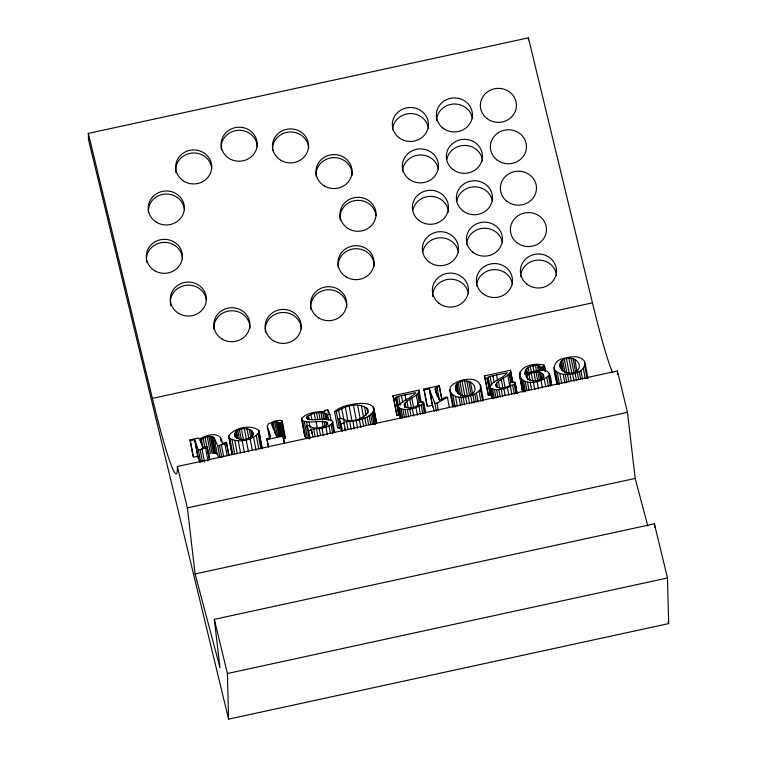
<?xml version="1.0" encoding="UTF-8"?>
<svg xmlns="http://www.w3.org/2000/svg" width="757" height="757" viewBox="0 0 757 757"><rect width="100%" height="100%" fill="white"/><g stroke="black" fill="none" stroke-linecap="round" stroke-linejoin="round"><path stroke-width="1.14" d="M269.634 438.842L267.344 426.768L268.385 423.835L275.33 420.93L280.005 420.362L282.314 421.081L281.907 422.037L279.929 422.822L278.008 422.908L277.204 421.857L276.068 421.8L273.173 422.529L271.914 424.1L272.539 427.393M281.121 422.472L284.235 438.937L285.417 438.019L284.708 437.016M400.226 418.214L398.371 405.866C402.894 399.961 411.231 398.456 415.716 392.609L398.579 396.28L395.674 397.643L398.788 414.107L398.702 414.95L396.895 415.347L392.94 395.769L418.971 390.12L419.132 391.35C416.246 397.567 407.635 398.494 404.238 404.408L405.184 406.821C409.651 409.007 415.716 407.446 419.321 404.314L417.855 403.595L419.094 402.308L422.51 401.825L423.636 402.525L425.51 412.404M491.728 398.343L489.874 385.994C494.397 380.09 502.733 378.595 507.218 372.747L490.082 376.409L487.177 377.781L490.29 394.246L490.205 395.088L488.397 395.476L484.442 375.907L510.473 370.249L510.634 371.488C507.748 377.705 499.137 378.632 495.74 384.547L496.687 386.959C501.153 389.145 507.218 387.584 510.824 384.442L509.357 383.723L510.597 382.436L514.012 381.963L515.139 382.663L517.211 393.631M521.592 384.424L522.576 391.511L519.463 375.056C520.778 364.921 536.533 362.612 544.397 365.404L545.437 370.892M551.56 385.322C550.831 375.586 549.913 368.299 538.956 370.428C534.234 371.157 529.247 372.094 525.415 375.15L524.913 372.501C525.822 366.095 534.376 364.77 539.627 365.716L539.135 366.785L541.028 367.325L543.299 366.785L544.397 365.404M398.702 414.95L395.674 397.643M490.205 395.088L487.177 377.781M423.636 402.525L423.551 403.292C417.135 408.174 405.213 412.253 398.144 407.238M516.917 393.299L515.139 382.663M480.458 389.06C481.849 373.75 455.373 378.689 450.084 387.556C448.854 402.648 475.188 397.879 480.458 389.06L482.739 401.134M554.323 369.019C559.811 379.333 589.078 374.355 584.101 360.729C579.133 354.929 570.494 356.717 564.012 358.335C549.696 361.212 554.417 373.561 557.228 384.386M455.449 387.187C457.455 377.1 476.986 379.626 474.781 390.697C470.92 398.721 455.629 397.151 455.449 387.187L456.282 391.577M559.82 364.524C561.826 354.437 581.357 356.963 579.152 368.034C575.282 376.068 559.991 374.488 559.82 364.524L560.445 367.817M328.585 420.277L327.554 414.789C321.839 410.493 311.335 412.726 306.566 417.429L307.351 418.839C315.224 421.412 324.024 417.362 331.774 420.504L332.654 421.573L334.736 432.54M345.722 430.714L343.508 421.923C353.992 421.214 368.527 420.523 374.024 410.095C373.665 402.904 363.899 403.405 358.686 403.453C350.254 404.295 341.237 405.979 334.537 411.505L337.65 427.97L339.401 428.084L340.943 426.986M311.903 433.591L311.07 429.2C318.337 428.651 327.999 428.765 332.73 422.491L332.654 421.573M228.841 437.565C237.187 443.867 252.97 440.593 259.017 432.19L258.875 430.478C250.605 424.024 234.784 427.516 228.728 435.871L231.954 454.03L228.728 435.871M234.547 433.714C237.84 427.837 249.157 426.551 252.989 432.436L253.141 434.338C249.81 440.11 238.54 441.785 234.727 435.606L234.547 433.714L235.172 437.007M519.463 375.056C523.437 387.442 543.119 382.266 549.374 374.677L549.279 373.248M449.317 407.257L447.453 397.378L445.996 397.009L439.325 400.273L435.067 388.928L437.035 387.177L439.457 386.448L439.174 385.729L423.844 389.06L426.957 405.525M309.641 438.294L305.686 437.224L304.787 436.146L301.636 418.441C307.342 412.158 317.23 411.836 325.245 411.288L324.573 410.426L327.705 409.745L329.891 414.278L331.14 420.864M527.052 375.5L526.087 376.683C529.701 382.701 539.817 381.888 543.573 376.551L543.517 375.018C539.817 369.369 531.518 372.444 527.052 375.5L527.884 379.891M489.647 387.366C496.715 392.391 508.638 388.303 515.053 383.43M200.548 442.457L200.141 440.262C203.898 437.527 209.727 434.925 214.108 437.622L217.751 445.807L220.032 457.881M398.788 414.107L399.781 413.398M334.537 411.505L336.288 411.628C344.974 406.017 359.83 401.229 368.034 409.509L368.299 411.581C363.625 419.861 349.289 423.494 341.189 418.233L339.032 418.706L341.312 430.78M423.844 389.06L424.223 390.016L429.238 388.833L434.934 403.509L436.978 403.065L447.453 397.378M229.002 455.298L226.362 442.334L222.246 443.309C221.678 430.487 206.406 434.537 199.507 439.174L198.571 437.962L189.979 439.836L190.338 440.744L194.634 439.713L198.391 450.008L207.361 447.434L209.642 459.499M217.751 445.807L226.712 443.224M268.29 446.535L266.833 438.852L269.095 438.208L270.751 436.666L267.344 426.768M194.634 439.713L197.747 456.178L193.451 457.209L190.338 440.744M431.348 405.534L427.336 406.481L424.223 390.016M207.361 447.434L207.002 446.545L202.706 447.548L200.141 440.262M284.566 443.772L282.73 435.143L276.636 436.552L271.914 424.1M88.323 133.393L152.375 398.381A117.344 7.816 77.8 0 0 177.365 466.492L187.367 507.9L195.107 573.957L219.975 667.712L214.307 619.349L654.389 523.816L667.485 577.979L668.677 623.607L228.595 719.15L88.484 139.477L88.323 133.393L528.405 37.85L592.457 302.847A117.344 7.816 77.8 0 0 612.697 372.785M152.375 398.381L592.457 302.847M392.94 395.769L393.782 398.882L395.589 398.494M484.442 375.907L485.284 379.02L487.092 378.623M327.554 414.789L329.891 414.278M309.206 439.145L306.717 425.973L308.884 425.51C313.937 430.023 322.879 427.828 327.772 424.157L327.223 422.321C319.255 419.87 310.417 423.901 302.573 420.76L301.674 419.681M266.833 438.852L267.117 439.562L283.109 436.089M306.717 425.973L308.61 430.742L311.676 430.08L312.925 436.666M339.032 418.706L341.029 423.731L344.274 423.031M177.365 466.492L617.438 370.958L627.449 412.357L635.18 478.424L647.765 525.86M187.367 507.9L627.449 412.357M195.107 573.957L635.18 478.424M228.595 719.15L227.403 673.522L667.485 577.979M218.991 457.55L217.221 454.086L215.688 453.178L212.017 453.074L208.904 436.609M311.07 429.2L311.676 430.08M429.238 388.833L432.351 405.298L434.527 411.212M197.747 456.178L199.914 462.376M668.119 621.317L668.677 623.607M214.307 619.349L227.403 673.522M584.943 362.253L588 378.547M584.726 364.022L585.133 366.218M584.83 366.397L587.11 378.472M583.354 368.536L585.227 378.415M580.856 370.533L582.512 379.314M579.2 371.46L580.657 379.143M577.269 372.283L578.726 379.967M574.762 359.31L577.042 371.384M573.096 358.591L575.585 371.763M575.046 373.012L576.503 380.695M571.157 358.241L573.853 372.51M572.547 373.636L574.005 381.32M568.942 358.25L571.847 373.617M569.917 374.128L571.157 380.714M566.463 358.638L569.368 374.005M567.485 374.412L568.942 382.096M564.334 359.234L567.031 373.504M562.631 359.991L565.119 373.163M565.261 374.497L566.719 382.181M561.344 360.928L563.217 370.807M563.246 374.384L564.902 383.165M560.492 362.026L562.158 370.807M559.839 373.703L561.713 383.581M557.275 372.501L559.555 384.575M555.458 370.902L557.956 384.064M553.973 367.013L557.086 383.477M549.374 374.677L551.446 385.654M549.128 375.415L549.544 377.611M548.541 376.163L550.405 386.042M546.828 377.648L548.484 386.43M544.406 365.877L545.447 371.365M543.867 364.836L545.097 371.838M543.299 366.785L543.923 370.078M542.211 367.126L542.835 370.419M543.517 375.018L543.933 377.213M544.264 379.039L545.721 386.723M542.466 373.523L543.289 377.913M541.028 367.325L541.652 370.618M540.12 367.277L540.735 370.57M540.63 372.368L541.88 378.954M539.448 367.079L540.072 370.372M539.164 366.293L539.996 370.684M538.747 365.394L539.788 370.883M539.363 372.018L540.82 379.702M540.981 380.307L542.428 387.991M537.366 365.281L538.407 370.769M537.82 371.905L539.486 380.686M535.464 365.432L536.505 370.921M536.003 372.028L537.669 380.809M537.073 381.329L538.53 389.013M533.032 365.877L534.272 372.463M533.922 372.387L535.577 381.168M533.382 382.001L534.839 389.675M530.316 366.615L531.556 373.192M531.282 373.154L532.739 380.837M528.178 367.514L529.427 374.1M528.906 374.251L530.155 380.837M530.184 382.276L531.641 389.959M526.626 368.593L527.667 374.072M525.651 369.832L526.692 375.321M527.478 382.171L528.935 389.855M524.913 372.501L525.33 374.696M525.263 381.689L526.929 390.47M523.456 380.866L525.528 391.833M521.952 379.749L524.232 391.823M520.021 371.848L520.438 374.043M520.759 378.349L523.248 391.52M519.51 373.447L520.343 377.838M520.759 380.033L521.176 382.228M519.879 376.664L522.784 392.031M515.167 384.424L516.832 393.205M514.258 384.386L515.914 393.157M510.473 370.249L512.754 382.323M510.634 371.488L512.716 382.465M512.688 385.455L514.353 394.236M510.152 372.728L512.016 382.607M509.111 373.939L510.776 382.72M510.417 386.553L511.874 394.236M509.395 383.326L509.811 385.521M507.767 375.103L509.839 386.079M507.427 387.631L508.884 395.315M503.339 378.112L505.212 387.991M503.831 388.549L505.08 395.135M501.257 379.437L502.913 388.218M501.21 389.051L502.667 396.734M498.437 381.433L499.894 389.117M496.535 374.952L497.576 380.44M498.778 389.391L500.226 397.075M496.649 383.118L497.472 387.508M495.74 384.547L496.157 386.742M496.516 389.552L497.974 397.236M492.921 375.709L494.17 382.294M494.435 389.552L496.09 398.333M492.646 389.363L494.302 398.144M490.082 376.409L491.738 385.19M491.246 388.937L493.119 398.816M488.17 377.071L492.116 398.144M485.284 379.02L488.397 395.476M480.572 384.916L483.477 400.283M480.979 389.969L481.395 392.164M481.812 394.359L482.218 396.554M478.992 391.199L480.856 401.078M476.484 393.195L478.14 401.976M474.838 394.123L476.285 401.797M472.898 394.946L474.355 402.629M470.39 381.963L472.68 394.037M468.725 381.244L471.214 394.416M470.684 395.665L472.131 403.349M466.785 380.894L469.482 395.163M468.176 396.29L469.633 403.973M464.571 380.913L467.485 396.28M465.546 396.782L466.795 403.367M462.092 381.301L465.006 396.659M463.114 397.075L464.571 404.758M459.963 381.888L462.659 396.157M458.259 382.654L460.748 395.826M460.899 397.16L462.347 404.844M456.982 383.591L459.054 394.558M458.874 397.037L460.54 405.818M456.13 384.688L457.786 393.47M455.468 396.356L457.342 406.235M452.904 395.154L455.194 407.228M451.096 393.555L453.585 406.727M449.601 389.675L452.866 407.039M439.457 386.448L441.946 399.62M439.174 385.729L441.662 398.901M437.035 387.177L439.524 400.339M435.625 387.981L437.291 396.763M435.067 388.928L435.9 393.318M436.978 403.065L438.426 410.748M434.934 403.509L436.382 411.193M429.645 390.366L432.767 406.831M423.248 402.09L425.415 413.171M422.756 404.247L424.412 413.029M418.971 390.12L421.214 402.327M421.185 405.326L422.851 414.098M418.649 392.59L420.514 402.469M417.609 393.81L419.274 402.592M418.914 406.424L420.372 414.107M416.265 394.965L418.337 405.941M417.855 403.595L418.271 405.79M415.924 407.493L417.381 415.177M411.836 397.974L413.71 407.853M412.328 408.42L413.786 416.104M409.755 399.299L411.411 408.08M409.707 408.922L410.956 415.508M406.935 401.295L408.184 407.881M405.033 394.813L406.074 400.302M407.275 409.253L408.723 416.937M405.146 402.989L405.97 407.37M404.238 404.408L404.863 407.701M405.014 409.423L406.471 417.107M401.418 395.58L402.667 402.166M402.932 409.423L404.38 417.107M401.144 409.225L402.8 418.006M398.579 396.28L400.235 405.052M399.743 408.799L401.617 418.678M396.668 396.933L398.542 406.812M398.75 408.137L400.614 418.015M393.782 398.882L396.895 415.347M373.797 407.909L376.702 423.277M374.024 410.095L376.513 423.267M373.21 406.897L375.5 418.971M373.031 412.404L375.321 424.478M372.037 413.587L374.119 424.563M370.722 414.732L372.595 424.611M369.094 415.858L370.75 424.639M366.738 407.739L367.779 413.227M367.136 416.956L368.583 424.639M364.448 406.405L366.104 415.186M364.846 418.006L366.293 425.689M361.354 405.563L363.634 417.637M362.253 418.971L363.71 426.655M357.645 405.222L360.341 419.492M359.367 419.832L360.815 427.516M353.519 405.411L356.225 419.681M356.178 420.608L357.626 428.292M352.904 421.223L354.361 428.907M349.185 406.121L351.882 420.381M349.706 421.649L351.153 429.333M345.296 407.134L347.993 421.403M346.574 421.886L348.021 429.569M341.681 408.449L343.971 420.523M344.757 428.509L345.164 430.705M338.597 409.972L340.262 418.753M341.029 423.731L342.476 431.414M336.288 411.628L339.401 428.084M332.266 423.542L333.922 432.323M331.046 424.677L332.711 433.458M327.705 409.745L328.32 413.038M326.863 413.984L327.904 419.473M329.002 425.85L330.459 433.534M325.86 413.36L327.1 419.946M327.223 422.321L327.639 424.516M324.516 412.925L325.765 419.51M325.917 421.857L326.75 426.248M325.983 426.995L327.431 434.679M322.861 412.679L324.1 419.264M324.157 421.611L325.188 427.099M320.949 412.622L322.406 420.305M322.132 421.545L323.173 427.033M321.971 428.036L323.419 435.72M318.877 412.726L320.126 419.312M316.634 413.01L317.883 419.596M319.236 428.557L320.485 435.143M316.142 421.744L317.382 428.33M314.221 413.473L315.47 420.059M316.454 428.945L317.912 436.628M310.928 414.382L311.969 419.87M313.672 429.191L315.13 436.874M308.373 415.517L309.206 419.908M309.102 421.952L310.143 427.44M307.437 416.161L308.052 419.454M306.831 416.795L307.247 418.99M308.61 430.742L310.067 438.426M306.528 421.829L307.768 428.415M304.267 421.45L307.38 437.906M302.573 420.76L305.686 437.224M301.636 418.441L304.787 436.146M282.314 421.081L285.417 438.019M281.595 420.551L285.02 438.502M282.73 435.143L284.187 442.826M279.929 422.822L282.427 435.994M278.85 422.974L281.339 436.146M278.008 422.908L280.497 436.079M277.204 421.857L279.693 435.029M277.147 422.387L279.853 436.657M276.068 421.8L278.765 436.07M274.715 422.028L277.422 436.287M273.173 422.529L275.453 434.603M272.246 423.191L273.495 429.777M268.782 431.745L269.199 433.941M267.117 439.562L268.574 447.245M258.875 430.478L262.13 448.655L259.017 432.19M258.109 433.96L260.805 448.229M256.254 435.71L258.743 448.882M253.557 437.309L256.046 450.481M252.204 431.149L253.037 435.54M250.936 430.061L252.185 436.647M249.176 429.266L250.832 438.048M250.132 438.7L252.412 450.775M246.99 428.822L248.854 438.7M244.379 428.784L246.451 439.76M246.176 439.779L248.466 451.853M241.464 429.219L243.328 439.098M242.126 440.46L244.407 452.535M239.449 429.749L241.313 439.628M237.793 430.373L239.449 439.155M236.487 431.093L237.944 438.776M238.247 440.697L240.537 452.771M235.55 431.916L236.79 438.502M234.802 440.527L237.291 453.698M232.002 439.912L234.698 454.181M229.939 438.918L232.844 454.285M226.362 442.334L228.86 455.506M224.857 443.63L227.138 455.705M220.391 437.981L221.016 441.274M221.366 444.558L223.646 456.622M219.492 445.428L221.782 457.502M214.108 437.622L217.221 454.086M212.575 436.713L215.688 453.178M211.544 436.515L214.657 452.979M210.323 436.477L213.436 452.941M207.286 436.893L210.408 453.358L208.26 453.954L207.844 451.759M207.002 446.545L209.5 459.707M205.147 437.489L207.427 449.563M205.497 447.832L207.986 461.004M203.15 438.312L205.024 448.191M201.409 439.278L203.075 448.059M202.005 448.759L204.504 461.931M200.132 449.63L202.422 461.704M198.391 450.008L200.681 462.082M195.202 441.804L198.315 458.269M189.979 439.836L193.092 456.291M654.389 523.816L654.796 527.269M528.405 37.85L528.452 39.875M617.438 370.958A117.344 7.816 77.8 0 1 617.419 374.318M170.817 305.923A18.054 16.995 -1.5 0 1 185.579 285.332A18.054 16.995 -1.5 0 1 206.396 300.482M213.938 329.38A18.054 16.995 -1.5 0 1 231.424 310.767A18.054 16.995 -1.5 0 1 249.952 328.349M265.442 332.181A18.054 16.995 -1.5 0 1 265.224 329.957M265.234 328.85A18.054 16.995 -1.5 0 1 283.373 312.452A18.054 16.995 -1.5 0 1 301.314 328.935M310.909 309.471A18.054 16.995 -1.5 0 1 310.682 307.247M310.692 306.14A18.054 16.995 -1.5 0 1 329.418 289.751A18.054 16.995 -1.5 0 1 346.772 307.333M338.133 267.325A18.054 16.995 -1.5 0 1 355.62 248.712A18.054 16.995 -1.5 0 1 374.147 266.294M340.243 220.069A18.054 16.995 -1.5 0 1 355.809 200.482A18.054 16.995 -1.5 0 1 376.049 215.707M146.612 262.111A18.054 16.995 -1.5 0 1 146.394 259.888M146.394 258.78A18.054 16.995 -1.5 0 1 164.543 242.382A18.054 16.995 -1.5 0 1 182.484 258.866M316.114 176.239A18.054 16.995 -1.5 0 1 333.6 157.617A18.054 16.995 -1.5 0 1 352.128 175.208M272.624 150.586A18.054 16.995 -1.5 0 1 289.515 131.992A18.054 16.995 -1.5 0 1 308.638 148.448M221.413 150A18.054 16.995 -1.5 0 1 237.566 130.346A18.054 16.995 -1.5 0 1 257.285 146.754M175.955 172.71A18.054 16.995 -1.5 0 1 191.521 153.122A18.054 16.995 -1.5 0 1 211.752 168.347M148.429 212.641A18.054 16.995 -1.5 0 1 165.319 194.047A18.054 16.995 -1.5 0 1 184.443 210.503M432.531 296.507A18.054 16.995 -1.5 0 1 449.119 279.248A18.054 16.995 -1.5 0 1 468.441 293.659M422.813 251.778A18.054 16.995 -1.5 0 1 440.886 237.783A18.054 16.995 -1.5 0 1 458.43 252.251M412.811 210.37A18.054 16.995 -1.5 0 1 431.462 196.394A18.054 16.995 -1.5 0 1 448.56 211.941M402.525 171.177A18.054 16.995 -1.5 0 1 419.69 154.996A18.054 16.995 -1.5 0 1 438.417 169.436M392.523 129.769A18.054 16.995 -1.5 0 1 409.679 113.588A18.054 16.995 -1.5 0 1 428.405 128.037M476.56 285.834A18.054 16.995 -1.5 0 1 493.725 269.653A18.054 16.995 -1.5 0 1 512.451 284.102M466.549 244.435A18.054 16.995 -1.5 0 1 483.714 228.254A18.054 16.995 -1.5 0 1 502.44 242.694M456.812 200.813A18.054 16.995 -1.5 0 1 474.885 186.828A18.054 16.995 -1.5 0 1 492.438 201.296M446.81 159.415A18.054 16.995 -1.5 0 1 465.47 145.439A18.054 16.995 -1.5 0 1 482.559 160.986M436.524 120.212A18.054 16.995 -1.5 0 1 453.689 104.031A18.054 16.995 -1.5 0 1 472.415 118.48M520.57 276.286A18.054 16.995 -1.5 0 1 538.312 260.086A18.054 16.995 -1.5 0 1 556.594 275.652M273.58 340.82A18.054 16.995 -1.5 0 0 301.229 327.005A18.054 16.995 -1.5 0 0 274.772 311.401A18.054 16.995 -1.5 0 0 273.58 340.82M222.217 339.127A18.054 16.995 -1.5 0 0 249.876 325.311A18.054 16.995 -1.5 0 0 223.41 309.708A18.054 16.995 -1.5 0 0 222.217 339.127M178.718 313.474A18.054 16.995 -1.5 0 0 206.377 299.658A18.054 16.995 -1.5 0 0 179.92 284.055A18.054 16.995 -1.5 0 0 178.718 313.474M154.74 270.751A18.054 16.995 -1.5 0 0 182.399 256.926A18.054 16.995 -1.5 0 0 155.933 241.322A18.054 16.995 -1.5 0 0 154.74 270.751M156.708 222.388A18.054 16.995 -1.5 0 0 184.358 208.563A18.054 16.995 -1.5 0 0 157.901 192.959A18.054 16.995 -1.5 0 0 156.708 222.388M184.083 181.349A18.054 16.995 -1.5 0 0 211.742 167.534A18.054 16.995 -1.5 0 0 185.276 151.93A18.054 16.995 -1.5 0 0 184.083 181.349M229.541 158.639A18.054 16.995 -1.5 0 0 257.2 144.814A18.054 16.995 -1.5 0 0 230.734 129.21A18.054 16.995 -1.5 0 0 229.541 158.639M280.904 160.333A18.054 16.995 -1.5 0 0 308.553 146.508A18.054 16.995 -1.5 0 0 282.096 130.904A18.054 16.995 -1.5 0 0 280.904 160.333M324.393 185.976A18.054 16.995 -1.5 0 0 352.052 172.161A18.054 16.995 -1.5 0 0 325.586 156.557A18.054 16.995 -1.5 0 0 324.393 185.976M348.371 228.709A18.054 16.995 -1.5 0 0 376.03 214.893A18.054 16.995 -1.5 0 0 349.573 199.29A18.054 16.995 -1.5 0 0 348.371 228.709M346.413 277.071A18.054 16.995 -1.5 0 0 374.072 263.256A18.054 16.995 -1.5 0 0 347.605 247.653A18.054 16.995 -1.5 0 0 346.413 277.071M319.038 318.11A18.054 16.995 -1.5 0 0 346.687 304.286A18.054 16.995 -1.5 0 0 320.23 288.682A18.054 16.995 -1.5 0 0 319.038 318.11M526.749 283.979A18.054 16.995 -1.5 0 0 556.196 273.996A18.054 16.995 -1.5 0 0 532.37 255.005A18.054 16.995 -1.5 0 0 526.749 283.979M516.738 242.571A18.054 16.995 -1.5 0 0 546.185 232.588A18.054 16.995 -1.5 0 0 522.358 213.597A18.054 16.995 -1.5 0 0 516.738 242.571M506.736 201.173A18.054 16.995 -1.5 0 0 536.183 191.19A18.054 16.995 -1.5 0 0 512.357 172.189A18.054 16.995 -1.5 0 0 506.736 201.173M496.724 159.765A18.054 16.995 -1.5 0 0 526.172 149.782A18.054 16.995 -1.5 0 0 502.345 130.791A18.054 16.995 -1.5 0 0 496.724 159.765M486.713 118.357A18.054 16.995 -1.5 0 0 516.16 108.374A18.054 16.995 -1.5 0 0 492.334 89.383A18.054 16.995 -1.5 0 0 486.713 118.357M482.739 293.536A18.054 16.995 -1.5 0 0 512.186 283.553A18.054 16.995 -1.5 0 0 488.36 264.553A18.054 16.995 -1.5 0 0 482.739 293.536M472.728 252.128A18.054 16.995 -1.5 0 0 502.184 242.145A18.054 16.995 -1.5 0 0 478.358 223.154A18.054 16.995 -1.5 0 0 472.728 252.128M462.726 210.72A18.054 16.995 -1.5 0 0 492.173 200.737A18.054 16.995 -1.5 0 0 468.346 181.746A18.054 16.995 -1.5 0 0 462.726 210.72M452.714 169.322A18.054 16.995 -1.5 0 0 482.162 159.339A18.054 16.995 -1.5 0 0 458.335 140.338A18.054 16.995 -1.5 0 0 452.714 169.322M442.703 127.914A18.054 16.995 -1.5 0 0 472.16 117.931A18.054 16.995 -1.5 0 0 448.333 98.94A18.054 16.995 -1.5 0 0 442.703 127.914M438.729 303.084A18.054 16.995 -1.5 0 0 468.186 293.101A18.054 16.995 -1.5 0 0 444.359 274.11A18.054 16.995 -1.5 0 0 438.729 303.084M428.727 261.685A18.054 16.995 -1.5 0 0 458.174 251.703A18.054 16.995 -1.5 0 0 434.348 232.702A18.054 16.995 -1.5 0 0 428.727 261.685M418.716 220.278A18.054 16.995 -1.5 0 0 448.163 210.295A18.054 16.995 -1.5 0 0 424.336 191.303A18.054 16.995 -1.5 0 0 418.716 220.278M408.704 178.87A18.054 16.995 -1.5 0 0 438.161 168.887A18.054 16.995 -1.5 0 0 414.334 149.895A18.054 16.995 -1.5 0 0 408.704 178.87M398.702 137.471A18.054 16.995 -1.5 0 0 428.15 127.479A18.054 16.995 -1.5 0 0 404.323 108.488A18.054 16.995 -1.5 0 0 398.702 137.471"/></g></svg>
